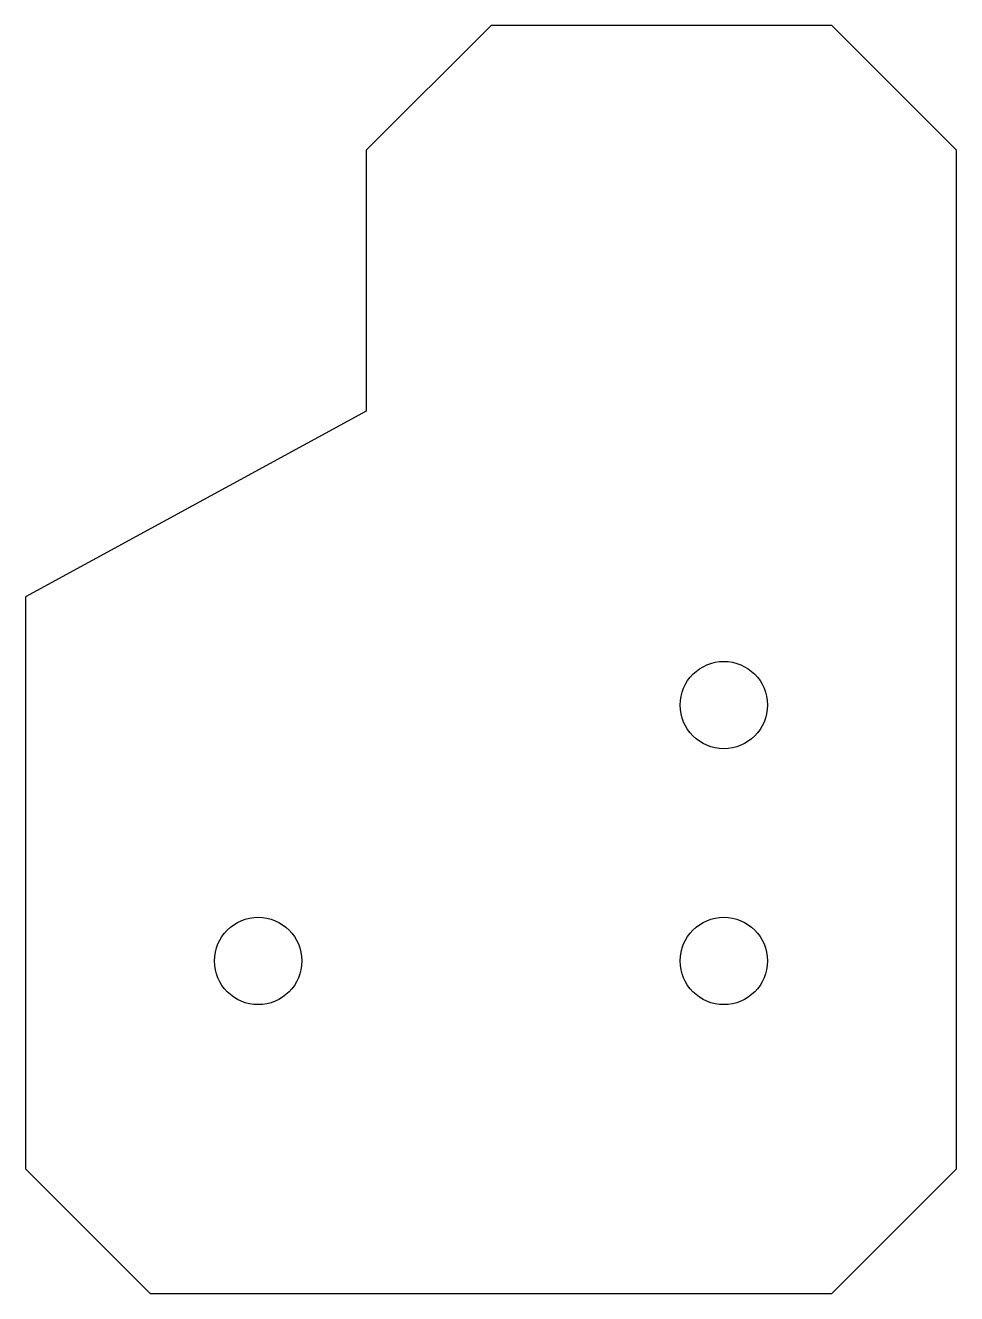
# Model space of a CAD drawing. Header units: millimetres. Extents: x -56 to 56, y -102 to 50.
import ezdxf

# ---------------------------------------------------------------- set-up
doc = ezdxf.new("R2010")
doc.units = ezdxf.units.MM

msp = doc.modelspace()

# ---------------------------------------------------------------- linework, layer by layer
at = {"color": 7, "linetype": 'Continuous', "lineweight": 25}
for p, q in [((0, 50), (-15, 35)), ((41, 50), (0, 50)), ((56, 35), (41, 50)), ((-15, 35), (-15, 3.62)), ((56, -87.5), (56, 35)), ((-15, 3.62), (-56, -18.73)), ((-56, -18.73), (-56, -87.5)), ((-56, -87.5), (-41, -102.5)), ((41, -102.5), (56, -87.5)), ((-41, -102.5), (41, -102.5))]:
    msp.add_line(p, q, dxfattribs=at)
for centre in [(28, -31.73), (-28, -62.5), (28, -62.5)]:
    msp.add_circle(centre, 5.25, dxfattribs=at)

doc.saveas('drawing.dxf')
